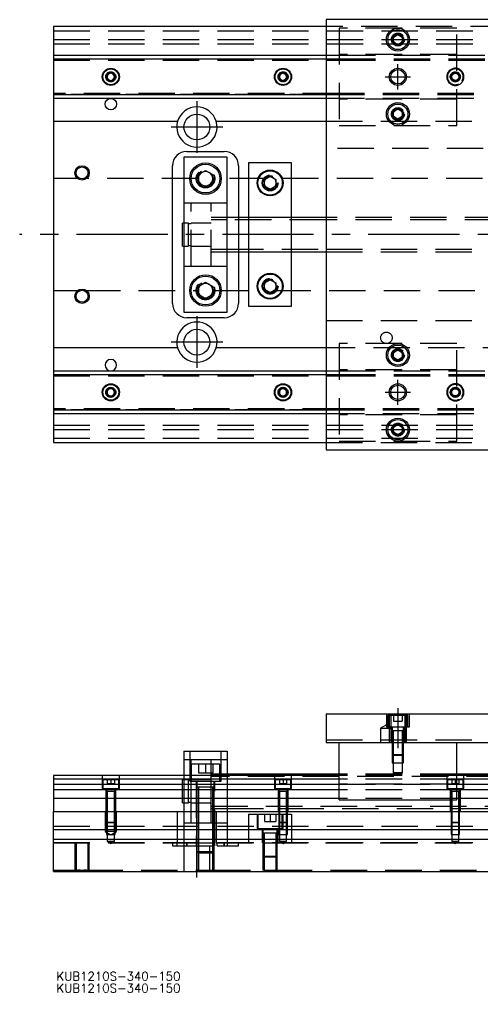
# Model space of a CAD drawing. Extents: x -12 to 519, y -264 to 77.
# Drawn here: x -11.8 to 149.5, y -264.3 to 75 of the extents above; entities that cross this region are included whole.
import ezdxf

# ---------------------------------------------------------------- set-up
doc = ezdxf.new("R2010")
doc.units = 0
doc.linetypes.add('CENTER', pattern=[50.8, 31.75, -6.35, 6.35, -6.35])
doc.linetypes.add('DASHED', pattern=[19.05, 12.7, -6.35])
doc.layers.get('0').update_dxf_attribs({"linetype": 'CONTINUOUS'})
doc.layers.add('CENTER', color=1, linetype='CENTER')
doc.styles.get("Standard").update_dxf_attribs({"font": 'txt.shx', "height": 3, "bigfont": 'bigfont.shx'})

# ---------------------------------------------------------------- blocks, each defined once
blk = doc.blocks.new('*U2')
at = {"color": 7, "linetype": 'CONTINUOUS'}
blk.add_text('KUB1210S-340-150', height=3, dxfattribs=at).set_placement((1.08, -264.26))
blk = doc.blocks.new('*U3')
at = {"color": 7, "linetype": 'CONTINUOUS'}
blk.add_text('KUB1210S-340-150', height=3, dxfattribs=at).set_placement((1.08, -260.09))

msp = doc.modelspace()

# ---------------------------------------------------------------- linework, layer by layer
at = {"color": 7, "linetype": 'CONTINUOUS'}
for p, q in [((245, 75), (95, 75)), ((95, 75), (95, -75)), ((0, 72.5), (0, 62.5)), ((95, 72.5), (0, 72.5)), ((118.5, 68.87), (120, 69.73)), ((118.5, 67.13), (118.5, 68.87)), ((120, 69.73), (121.5, 68.87)), ((121.5, 68.87), (121.5, 67.13)), ((120, 66.27), (118.5, 67.13)), ((121.5, 67.13), (120, 66.27)), ((0, 62.5), (95, 62.5)), ((0, 62.5), (0, 61.25)), ((0, 61.25), (95, 61.25)), ((0, 61.25), (0, 48.75)), ((18.75, 55.72), (20, 56.44)), ((18.75, 54.28), (18.75, 55.72)), ((20, 56.44), (21.25, 55.72)), ((21.25, 55.72), (21.25, 54.28)), ((78.75, 55.72), (80, 56.44)), ((78.75, 54.28), (78.75, 55.72)), ((80, 56.44), (81.25, 55.72)), ((81.25, 55.72), (81.25, 54.28)), ((20, 53.56), (18.75, 54.28)), ((21.25, 54.28), (20, 53.56)), ((80, 53.56), (78.75, 54.28)), ((81.25, 54.28), (80, 53.56)), ((95, 48.75), (0, 48.75)), ((0, 48.75), (0, 47.5)), ((95, 47.5), (0, 47.5)), ((0, 47.5), (0, 39.5)), ((118.5, 42.87), (120, 43.73)), ((118.5, 41.13), (118.5, 42.87)), ((120, 40.27), (118.5, 41.13)), ((120, 43.73), (121.5, 42.87)), ((121.5, 41.13), (120, 40.27)), ((121.5, 42.87), (121.5, 41.13)), ((0, 39.5), (43.29, 39.5)), ((0, 39.5), (0, -39.5)), ((56.71, 39.5), (95, 39.5)), ((46.5, 29), (59.5, 29)), ((41.5, -24), (41.5, 24)), ((45.5, 27), (45.5, -27)), ((60.5, 27), (45.5, 27)), ((60.5, -27), (60.5, 27)), ((64.5, 24), (64.5, 6)), ((68, 25), (68, 6)), ((83, 25), (68, 25)), ((83, 6), (83, 25)), ((50.5, 20.94), (53, 22.39)), ((50.5, 18.06), (50.5, 20.94)), ((53, 22.39), (55.5, 20.94)), ((55.5, 20.94), (55.5, 18.06)), ((53, 16.61), (50.5, 18.06)), ((55.5, 18.06), (53, 16.61)), ((73.5, 19.15), (75.5, 20.31)), ((73.5, 16.85), (73.5, 19.15)), ((75.5, 20.31), (77.5, 19.15)), ((77.5, 19.15), (77.5, 16.85)), ((75.5, 15.69), (73.5, 16.85)), ((77.5, 16.85), (75.5, 15.69)), ((45, 0), (45, 4)), ((45.5, 4), (45, 4)), ((95, 6), (60.5, 6)), ((45, -4), (45, 0)), ((45, -4), (45.5, -4)), ((60.5, -6), (95, -6)), ((64.5, -6), (64.5, -24)), ((68, -6), (68, -25)), ((83, -25), (83, -6)), ((50.5, -18.06), (53, -16.61)), ((53, -16.61), (55.5, -18.06)), ((73.5, -16.85), (75.5, -15.69)), ((73.5, -19.15), (73.5, -16.85)), ((75.5, -15.69), (77.5, -16.85)), ((77.5, -16.85), (77.5, -19.15)), ((50.5, -20.94), (50.5, -18.06)), ((55.5, -18.06), (55.5, -20.94)), ((75.5, -20.31), (73.5, -19.15)), ((77.5, -19.15), (75.5, -20.31)), ((53, -22.39), (50.5, -20.94)), ((55.5, -20.94), (53, -22.39)), ((45.5, -27), (60.5, -27)), ((68, -25), (83, -25)), ((59.5, -29), (46.5, -29)), ((43.29, -39.5), (0, -39.5)), ((0, -39.5), (0, -47.5)), ((95, -39.5), (56.71, -39.5)), ((118.5, -41.13), (120, -40.27)), ((120, -40.27), (121.5, -41.13)), ((118.5, -42.87), (118.5, -41.13)), ((120, -43.73), (118.5, -42.87)), ((121.5, -42.87), (120, -43.73)), ((121.5, -41.13), (121.5, -42.87)), ((0, -47.5), (95, -47.5)), ((0, -47.5), (0, -48.75)), ((0, -48.75), (95, -48.75)), ((0, -48.75), (0, -61.25)), ((18.75, -54.28), (20, -53.56)), ((18.75, -55.72), (18.75, -54.28)), ((20, -53.56), (21.25, -54.28)), ((21.25, -54.28), (21.25, -55.72)), ((78.75, -54.28), (80, -53.56)), ((78.75, -55.72), (78.75, -54.28)), ((80, -53.56), (81.25, -54.28)), ((81.25, -54.28), (81.25, -55.72)), ((20, -56.44), (18.75, -55.72)), ((21.25, -55.72), (20, -56.44)), ((80, -56.44), (78.75, -55.72)), ((81.25, -55.72), (80, -56.44)), ((95, -61.25), (0, -61.25)), ((0, -61.25), (0, -62.5)), ((95, -62.5), (0, -62.5)), ((0, -62.5), (0, -72.5)), ((118.5, -67.13), (120, -66.27)), ((118.5, -68.87), (118.5, -67.13)), ((120, -66.27), (121.5, -67.13)), ((121.5, -67.13), (121.5, -68.87)), ((120, -69.73), (118.5, -68.87)), ((121.5, -68.87), (120, -69.73)), ((0, -72.5), (95, -72.5)), ((95, -75), (245, -75)), ((95, -167.12), (245, -167.12)), ((95, -167.12), (95, -177.12)), ((95, -177.12), (245, -177.12)), ((99.5, -197.12), (99.5, -177.12)), ((140.5, -197.12), (140.5, -177.12)), ((45.5, -180.12), (45.5, -188.62)), ((45.5, -180.12), (60.5, -180.12)), ((60.5, -180.12), (60.5, -188.62)), ((0, -188.62), (0, -189.87)), ((99.5, -188.62), (0, -188.62)), ((99.5, -189.87), (0, -189.87)), ((0, -189.87), (0, -191.65)), ((99.5, -188.12), (60.5, -188.12)), ((153, -188.12), (140.5, -188.12)), ((199.5, -188.62), (140.5, -188.62)), ((199.5, -189.87), (140.5, -189.87)), ((0, -191.65), (99.5, -191.65)), ((0, -191.65), (0, -193.54)), ((140.5, -191.65), (199.5, -191.65)), ((99.5, -193.54), (0, -193.54)), ((0, -193.54), (0, -196.6)), ((0, -196.6), (0, -201.12)), ((99.5, -196.6), (0, -196.6)), ((199.5, -193.54), (140.5, -193.54)), ((199.5, -196.6), (140.5, -196.6)), ((99.5, -197.12), (140.5, -197.12)), ((0, -201.12), (340, -201.12)), ((0, -207.42), (0, -201.12)), ((0, -207.42), (340, -207.42)), ((0, -210.82), (0, -207.42)), ((0, -222.12), (0, -210.82)), ((0, -210.82), (340, -210.82)), ((0, -222.12), (340, -222.12))]:
    msp.add_line(p, q, dxfattribs=at)
at = {"color": 3, "linetype": 'DASHED'}
for p, q in [((158, 72.5), (95, 72.5)), ((140.5, 72), (99.5, 72)), ((99.5, 72), (99.5, 38)), ((140.5, 38), (140.5, 72)), ((0, 71), (340, 71)), ((0, 68), (340, 68)), ((118, 68), (118.02, 68.3)), ((0, 66.5), (340, 66.5)), ((0, 61.11), (95, 61.11)), ((0, 61.1), (99.5, 61.1)), ((95, 62.5), (99.5, 62.5)), ((95, 61.25), (99.5, 61.25)), ((95, 61.11), (99.5, 61.11)), ((140.5, 62.8), (99.5, 62.8)), ((99.5, 62.5), (165.5, 62.5)), ((99.5, 61.25), (165.5, 61.25)), ((99.5, 61.11), (165.5, 61.11)), ((99.5, 61.1), (165.5, 61.1)), ((0, 60.8), (99.5, 60.8)), ((99.5, 60.8), (165.5, 60.8)), ((18.5, 55), (18.52, 55.25)), ((81.48, 55.26), (81.5, 55)), ((138.5, 55), (138.52, 55.25)), ((138.75, 55.72), (140, 56.44)), ((138.75, 54.28), (138.75, 55.72)), ((140, 56.44), (141.25, 55.72)), ((141.25, 55.72), (141.25, 54.28)), ((140, 53.56), (138.75, 54.28)), ((141.25, 54.28), (140, 53.56)), ((99.5, 49.2), (0, 49.2)), ((99.5, 48.9), (0, 48.9)), ((95, 48.89), (0, 48.89)), ((99.5, 48.89), (95, 48.89)), ((99.5, 48.75), (95, 48.75)), ((99.5, 47.5), (95, 47.5)), ((165.5, 49.2), (99.5, 49.2)), ((165.5, 48.9), (99.5, 48.9)), ((165.5, 48.89), (99.5, 48.89)), ((165.5, 48.75), (99.5, 48.75)), ((165.5, 47.5), (99.5, 47.5)), ((140.5, 47.2), (99.5, 47.2)), ((118, 42), (118.03, 42.35)), ((95, 39.5), (162.25, 39.5)), ((99.5, 38), (140.5, 38)), ((245, 30), (95, 30)), ((9.36, 19.5), (0, 19.5)), ((50.5, 19.5), (10.64, 19.5)), ((74.1, 19.5), (55.5, 19.5)), ((55.98, 19.86), (56, 19.5)), ((73, 18), (73.01, 18.25)), ((340, 19.5), (76.9, 19.5)), ((48, 11), (45.5, 11)), ((48, -11), (48, 11)), ((55, 11), (48, 11)), ((55, -11), (55, 11)), ((60.5, 11), (55, 11)), ((47.1, 4), (45.5, 4)), ((47.1, 0), (47.1, 4)), ((48, 3.8), (47.1, 3.8)), ((55, 4), (48, 4)), ((60.5, 6), (55, 6)), ((60.5, 5.13), (55, 5.13)), ((95, 5.13), (60.5, 5.13)), ((64.5, 6), (64.5, 5.13)), ((64.5, 5.13), (64.5, -5.12)), ((68, 6), (68, 5.13)), ((68, 5.13), (68, -5.12)), ((83, 5.13), (83, 6)), ((83, -5.12), (83, 5.13)), ((156, 6), (95, 6)), ((156, 5.13), (95, 5.13)), ((47.1, -4), (47.1, 0)), ((45.5, -4), (47.1, -4)), ((47.1, -3.8), (48, -3.8)), ((48, -4), (55, -4)), ((55, -5.12), (60.5, -5.12)), ((55, -6), (60.5, -6)), ((60.5, -5.12), (95, -5.12)), ((64.5, -5.12), (64.5, -6)), ((68, -5.12), (68, -6)), ((83, -6), (83, -5.12)), ((95, -5.12), (156, -5.12)), ((95, -6), (156, -6)), ((45.5, -11), (48, -11)), ((48, -11), (55, -11)), ((55, -11), (60.5, -11)), ((0, -19.5), (9.36, -19.5)), ((10.64, -19.5), (50.5, -19.5)), ((55.5, -19.5), (74.03, -19.5)), ((55.98, -19.14), (56, -19.5)), ((76.97, -19.5), (340, -19.5)), ((77.98, -17.71), (78, -18)), ((95, -30), (245, -30)), ((162.25, -39.5), (95, -39.5)), ((140.5, -38), (99.5, -38)), ((99.5, -38), (99.5, -72)), ((140.5, -72), (140.5, -38)), ((121.97, -41.67), (122, -42)), ((140.5, -47.2), (99.5, -47.2)), ((0, -48.89), (95, -48.89)), ((0, -48.9), (99.5, -48.9)), ((0, -49.2), (99.5, -49.2)), ((95, -47.5), (99.5, -47.5)), ((95, -48.75), (99.5, -48.75)), ((95, -48.89), (99.5, -48.89)), ((99.5, -47.5), (165.5, -47.5)), ((99.5, -48.75), (165.5, -48.75)), ((99.5, -48.89), (165.5, -48.89)), ((99.5, -48.9), (165.5, -48.9)), ((99.5, -49.2), (165.5, -49.2)), ((138.75, -54.28), (140, -53.56)), ((138.75, -55.72), (138.75, -54.28)), ((140, -53.56), (141.25, -54.28)), ((141.25, -54.28), (141.25, -55.72)), ((21.48, -54.74), (21.5, -55)), ((78.5, -55), (78.52, -54.75)), ((140, -56.44), (138.75, -55.72)), ((141.25, -55.72), (140, -56.44)), ((141.48, -54.74), (141.5, -55)), ((99.5, -60.8), (0, -60.8)), ((165.5, -60.8), (99.5, -60.8)), ((99.5, -61.1), (0, -61.1)), ((95, -61.11), (0, -61.11)), ((99.5, -61.11), (95, -61.11)), ((99.5, -61.25), (95, -61.25)), ((99.5, -62.5), (95, -62.5)), ((165.5, -61.1), (99.5, -61.1)), ((165.5, -61.11), (99.5, -61.11)), ((165.5, -61.25), (99.5, -61.25)), ((165.5, -62.5), (99.5, -62.5)), ((140.5, -62.8), (99.5, -62.8)), ((0, -66.5), (340, -66.5)), ((118, -68), (118.02, -67.7)), ((0, -68), (340, -68)), ((0, -71), (340, -71)), ((95, -72.5), (158, -72.5)), ((99.5, -72), (140.5, -72)), ((116, -167.12), (116, -171.62)), ((123.5, -167.62), (116.5, -167.62)), ((116.5, -167.62), (116.5, -171.62)), ((117, -167.12), (117, -167.62)), ((117, -167.62), (117, -171.62)), ((117.5, -167.12), (117.5, -177.12)), ((118.5, -167.62), (118.5, -169.62)), ((118.5, -169.62), (120, -169.62)), ((120, -167.62), (120, -169.62)), ((120, -169.62), (121.5, -169.62)), ((121.5, -167.62), (121.5, -169.62)), ((122.5, -177.12), (122.5, -167.12)), ((123, -167.62), (123, -167.12)), ((123, -171.62), (123, -167.62)), ((123.5, -171.62), (123.5, -167.62)), ((124, -171.62), (124, -167.12)), ((116, -170.97), (114, -172.12)), ((114, -172.12), (118, -172.12)), ((114, -172.12), (114, -177.12)), ((118, -172.12), (116, -170.97)), ((116, -171.62), (124, -171.62)), ((117, -171.62), (117, -177.12)), ((117.75, -171.62), (117.75, -177.12)), ((118, -171.62), (118, -173.02)), ((118, -172.12), (118, -177.12)), ((118, -173.01), (118, -173.02)), ((118.22, -173.02), (118, -173.02)), ((118, -173.02), (118, -173.03)), ((118, -173.02), (118, -177.12)), ((121.78, -173.02), (118.22, -173.02)), ((118.35, -173.02), (118.35, -177.12)), ((121.65, -177.12), (121.65, -173.02)), ((122, -173.02), (121.78, -173.02)), ((122, -173.02), (122, -171.62)), ((122, -173.02), (122, -173.01)), ((122, -173.03), (122, -173.02)), ((122, -177.12), (122, -173.02)), ((122.25, -177.12), (122.25, -171.62)), ((123, -177.12), (123, -171.62)), ((95, -176.12), (245, -176.12)), ((118, -177.12), (118, -181.27)), ((118, -177.12), (118, -181.27)), ((118.35, -177.12), (118.35, -181.62)), ((121.65, -181.62), (121.65, -177.12)), ((122, -181.27), (122, -177.12)), ((122, -181.27), (122, -177.12)), ((48, -183.12), (45.5, -183.12)), ((47.5, -180.12), (47.5, -190.62)), ((48, -184.62), (48, -183.12)), ((55, -183.12), (48, -183.12)), ((55, -184.62), (55, -183.12)), ((60.5, -183.12), (55, -183.12)), ((58.5, -190.62), (58.5, -180.12)), ((118, -181.27), (122, -181.27)), ((118, -181.27), (118, -184.12)), ((118, -181.27), (118.35, -181.62)), ((121.65, -181.62), (118.35, -181.62)), ((118.35, -181.62), (118.35, -184.12)), ((121.65, -181.62), (122, -181.27)), ((121.65, -184.12), (121.65, -181.62)), ((122, -184.12), (122, -181.27)), ((58, -184.62), (48, -184.62)), ((48, -184.62), (48, -188.62)), ((50.5, -184.62), (50.5, -187.62)), ((53, -184.62), (53, -187.62)), ((55, -188.62), (55, -184.62)), ((55.5, -184.62), (55.5, -187.62)), ((58, -188.62), (58, -184.62)), ((118, -184.12), (122, -184.12)), ((118.35, -184.12), (118.35, -187.62)), ((121.65, -187.62), (121.65, -184.12)), ((17, -188.62), (17, -193.12)), ((23, -193.12), (23, -188.62)), ((45.5, -188.62), (45.5, -201.12)), ((48, -188.62), (48, -190.62)), ((50.5, -187.62), (53, -187.62)), ((53, -187.62), (55.5, -187.62)), ((58, -188.12), (55, -188.12)), ((55, -190.62), (55, -188.62)), ((290, -188.99), (55, -188.99)), ((60.5, -188.12), (58, -188.12)), ((58, -190.62), (58, -188.62)), ((60.5, -188.62), (60.5, -201.12)), ((77, -188.62), (77, -193.12)), ((83, -193.12), (83, -188.62)), ((140.5, -188.12), (99.5, -188.12)), ((140.5, -188.62), (99.5, -188.62)), ((140.5, -189.87), (99.5, -189.87)), ((140.5, -189.92), (99.5, -189.92)), ((121.65, -187.62), (118.35, -187.62)), ((118.35, -187.62), (120, -188.57)), ((120, -188.57), (121.65, -187.62)), ((137, -188.62), (137, -193.12)), ((143, -193.12), (143, -188.62)), ((17, -193.12), (23, -193.12)), ((22.75, -190.12), (17.25, -190.12)), ((17.25, -190.12), (17.25, -193.12)), ((18.25, -193.12), (18.25, -201.12)), ((18.5, -193.12), (18.5, -194.12)), ((18.75, -190.12), (18.75, -191.42)), ((18.75, -191.42), (20, -191.42)), ((20, -190.12), (20, -191.42)), ((20, -191.42), (21.25, -191.42)), ((21.25, -190.12), (21.25, -191.42)), ((21.5, -194.12), (21.5, -193.12)), ((21.75, -201.12), (21.75, -193.12)), ((22.75, -193.12), (22.75, -190.12)), ((45, -198.12), (45, -190.12)), ((45.5, -190.12), (45, -190.12)), ((47.1, -190.12), (45.5, -190.12)), ((47.1, -198.12), (47.1, -190.12)), ((48, -190.32), (47.1, -190.32)), ((47.5, -190.62), (58.5, -190.62)), ((55, -190.12), (48, -190.12)), ((48, -194.12), (48, -190.62)), ((49.75, -190.62), (49.75, -213.12)), ((50, -190.62), (50, -192.62)), ((50.35, -192.62), (50, -192.62)), ((50, -192.62), (50, -192.62)), ((50, -192.62), (50, -201.12)), ((50, -192.62), (50, -192.62)), ((55.65, -192.62), (50.35, -192.62)), ((50.5, -192.62), (50.5, -201.12)), ((55, -192.62), (55, -190.62)), ((55, -194.12), (55, -192.62)), ((55.5, -201.12), (55.5, -192.62)), ((56, -192.62), (55.65, -192.62)), ((56, -192.62), (56, -190.62)), ((56, -201.12), (56, -192.62)), ((56, -192.62), (56, -192.62)), ((56, -192.62), (56, -192.62)), ((56.25, -213.12), (56.25, -190.62)), ((77, -193.12), (83, -193.12)), ((82.75, -190.12), (77.25, -190.12)), ((77.25, -190.12), (77.25, -193.12)), ((78.25, -193.12), (78.25, -201.12)), ((78.5, -193.12), (78.5, -194.12)), ((78.75, -190.12), (78.75, -191.42)), ((78.75, -191.42), (80, -191.42)), ((80, -190.12), (80, -191.42)), ((80, -191.42), (81.25, -191.42)), ((81.25, -190.12), (81.25, -191.42)), ((81.5, -194.12), (81.5, -193.12)), ((81.75, -201.12), (81.75, -193.12)), ((82.75, -193.12), (82.75, -190.12)), ((140.5, -191.62), (99.5, -191.62)), ((99.5, -191.65), (140.5, -191.65)), ((137, -193.12), (143, -193.12)), ((142.75, -190.12), (137.25, -190.12)), ((137.25, -190.12), (137.25, -193.12)), ((138.25, -193.12), (138.25, -201.12)), ((138.5, -193.12), (138.5, -194.12)), ((138.75, -190.12), (138.75, -191.42)), ((138.75, -191.42), (140, -191.42)), ((140, -190.12), (140, -191.42)), ((140, -191.42), (141.25, -191.42)), ((141.25, -190.12), (141.25, -191.42)), ((141.5, -194.12), (141.5, -193.12)), ((141.75, -201.12), (141.75, -193.12)), ((142.75, -193.12), (142.75, -190.12)), ((18.5, -194.11), (18.5, -194.12)), ((18.62, -194.12), (18.5, -194.12)), ((18.5, -194.12), (18.5, -201.12)), ((18.5, -194.12), (18.5, -194.12)), ((20, -194.12), (18.62, -194.12)), ((18.75, -194.12), (18.75, -201.12)), ((21.38, -194.12), (20, -194.12)), ((21.25, -201.12), (21.25, -194.12)), ((21.5, -194.12), (21.38, -194.12)), ((21.5, -194.12), (21.5, -194.11)), ((21.5, -201.12), (21.5, -194.12)), ((21.5, -194.12), (21.5, -194.12)), ((48, -201.12), (48, -194.12)), ((55, -201.12), (55, -194.12)), ((78.5, -194.11), (78.5, -194.12)), ((78.62, -194.12), (78.5, -194.12)), ((78.5, -194.12), (78.5, -201.12)), ((78.5, -194.12), (78.5, -194.12)), ((80, -194.12), (78.62, -194.12)), ((78.75, -194.12), (78.75, -201.12)), ((81.38, -194.12), (80, -194.12)), ((81.25, -201.12), (81.25, -194.12)), ((81.5, -194.12), (81.38, -194.12)), ((81.5, -194.12), (81.5, -194.11)), ((81.5, -201.12), (81.5, -194.12)), ((81.5, -194.12), (81.5, -194.12)), ((140.5, -193.54), (99.5, -193.54)), ((140.5, -196.6), (99.5, -196.6)), ((140.5, -196.62), (99.5, -196.62)), ((138.5, -194.11), (138.5, -194.12)), ((138.62, -194.12), (138.5, -194.12)), ((138.5, -194.12), (138.5, -201.12)), ((138.5, -194.12), (138.5, -194.12)), ((140, -194.12), (138.62, -194.12)), ((138.75, -194.12), (138.75, -201.12)), ((141.38, -194.12), (140, -194.12)), ((141.25, -201.12), (141.25, -194.12)), ((141.5, -194.12), (141.38, -194.12)), ((141.5, -194.12), (141.5, -194.11)), ((141.5, -201.12), (141.5, -194.12)), ((141.5, -194.12), (141.5, -194.12)), ((45, -198.12), (45.5, -198.12)), ((45.5, -198.12), (47.1, -198.12)), ((47.1, -197.92), (48, -197.92)), ((48, -198.12), (50, -198.12)), ((50, -198.12), (50.5, -198.12)), ((50.5, -198.12), (55, -198.12)), ((55, -199.24), (290, -199.24)), ((55, -200.12), (55.5, -200.12)), ((55.5, -200.12), (56, -200.12)), ((56, -200.12), (60.5, -200.12)), ((60.5, -200.12), (78.5, -200.12)), ((78.5, -200.12), (78.75, -200.12)), ((78.75, -200.12), (81.25, -200.12)), ((81.25, -200.12), (81.5, -200.12)), ((81.5, -200.12), (153, -200.12)), ((18, -201.12), (18, -208.12)), ((18.5, -201.12), (18.5, -204.87)), ((18.5, -201.12), (18.5, -204.87)), ((18.75, -201.12), (18.75, -205.12)), ((21.25, -205.12), (21.25, -201.12)), ((21.5, -204.87), (21.5, -201.12)), ((21.5, -204.87), (21.5, -201.12)), ((22, -208.12), (22, -201.12)), ((43.29, -212.12), (43.29, -201.12)), ((45.5, -201.12), (45.5, -207.42)), ((48, -205.12), (48, -201.12)), ((50, -201.12), (50, -207.42)), ((50.5, -201.12), (50.5, -207.42)), ((55, -205.12), (55, -201.12)), ((55.5, -207.42), (55.5, -201.12)), ((56, -207.42), (56, -201.12)), ((56.71, -201.12), (56.71, -212.12)), ((60.5, -201.12), (60.5, -207.42)), ((68, -202.12), (68, -207.42)), ((68, -202.12), (78.5, -202.12)), ((71, -202.12), (71, -207.12)), ((71.25, -202.12), (71.25, -207.12)), ((73.5, -202.12), (73.5, -204.62)), ((75.5, -202.12), (75.5, -204.62)), ((77.5, -202.12), (77.5, -204.62)), ((78.5, -201.12), (78.5, -204.87)), ((78.5, -201.12), (78.5, -204.87)), ((78.5, -202.12), (78.75, -202.12)), ((78.75, -201.12), (78.75, -205.12)), ((78.75, -202.12), (81.25, -202.12)), ((79.75, -205.12), (79.75, -202.12)), ((80, -207.12), (80, -202.12)), ((81.25, -205.12), (81.25, -201.12)), ((81.25, -202.12), (81.5, -202.12)), ((81.5, -204.87), (81.5, -201.12)), ((81.5, -204.87), (81.5, -201.12)), ((81.5, -202.12), (83, -202.12)), ((83, -202.12), (83, -207.42)), ((138.5, -201.12), (138.5, -204.87)), ((138.5, -201.12), (138.5, -204.87)), ((138.75, -201.12), (138.75, -205.12)), ((141.25, -205.12), (141.25, -201.12)), ((141.5, -204.87), (141.5, -201.12)), ((141.5, -204.87), (141.5, -201.12)), ((0, -206.27), (340, -206.27)), ((18.5, -204.87), (21.5, -204.87)), ((18.5, -204.87), (18.5, -207.42)), ((18.5, -204.87), (18.75, -205.12)), ((21.25, -205.12), (18.75, -205.12)), ((18.75, -205.12), (18.75, -209.12)), ((21.25, -205.12), (21.5, -204.87)), ((21.25, -209.12), (21.25, -205.12)), ((21.5, -207.42), (21.5, -204.87)), ((45.5, -205.12), (48, -205.12)), ((48, -205.12), (50, -205.12)), ((50, -205.12), (50.5, -205.12)), ((50.5, -205.12), (55, -205.12)), ((55, -205.12), (60.5, -205.12)), ((73.5, -204.62), (75.5, -204.62)), ((75.5, -204.62), (77.5, -204.62)), ((78.5, -204.87), (81.5, -204.87)), ((78.5, -204.87), (78.5, -207.42)), ((78.5, -204.87), (78.75, -205.12)), ((81.25, -205.12), (78.75, -205.12)), ((78.75, -205.12), (78.75, -209.12)), ((79.75, -207.12), (79.75, -205.12)), ((81.25, -205.12), (81.5, -204.87)), ((81.25, -209.12), (81.25, -205.12)), ((81.5, -207.42), (81.5, -204.87)), ((138.5, -204.87), (141.5, -204.87)), ((138.5, -204.87), (138.5, -207.42)), ((138.5, -204.87), (138.75, -205.12)), ((141.25, -205.12), (138.75, -205.12)), ((138.75, -205.12), (138.75, -209.12)), ((141.25, -205.12), (141.5, -204.87)), ((141.25, -209.12), (141.25, -205.12)), ((141.5, -207.42), (141.5, -204.87)), ((22, -208.12), (18, -208.12)), ((18, -208.12), (20, -209.27)), ((18.5, -207.42), (18.5, -209.12)), ((18.5, -209.12), (21.5, -209.12)), ((18.75, -209.12), (18.75, -211.62)), ((20, -209.27), (22, -208.12)), ((21.25, -211.62), (21.25, -209.12)), ((21.5, -209.12), (21.5, -207.42)), ((45.5, -207.42), (45.5, -210.82)), ((50, -207.42), (50, -210.82)), ((50.5, -207.42), (50.5, -210.82)), ((55.5, -210.82), (55.5, -207.42)), ((56, -210.82), (56, -207.42)), ((60.5, -207.42), (60.5, -210.82)), ((68, -207.42), (68, -210.82)), ((71, -207.12), (80, -207.12)), ((72.75, -207.12), (72.75, -212.12)), ((73, -207.12), (73, -207.42)), ((73, -207.42), (73, -208.72)), ((73, -208.71), (73, -208.72)), ((73.26, -208.72), (73, -208.72)), ((73, -208.72), (73, -210.82)), ((73, -208.72), (73, -208.72)), ((77.74, -208.72), (73.26, -208.72)), ((73.4, -208.72), (73.4, -210.82)), ((77.6, -210.82), (77.6, -208.72)), ((78, -208.72), (77.74, -208.72)), ((78, -207.42), (78, -207.12)), ((78, -208.72), (78, -207.42)), ((78, -208.72), (78, -208.71)), ((78, -210.82), (78, -208.72)), ((78, -208.72), (78, -208.72)), ((78.25, -212.12), (78.25, -207.12)), ((78.5, -207.42), (78.5, -209.12)), ((78.5, -209.12), (81.5, -209.12)), ((78.75, -209.12), (78.75, -211.62)), ((81.25, -211.62), (81.25, -209.12)), ((81.5, -209.12), (81.5, -207.42)), ((83, -207.42), (83, -210.82)), ((138.5, -207.42), (138.5, -209.12)), ((138.5, -209.12), (141.5, -209.12)), ((138.75, -209.12), (138.75, -211.62)), ((141.25, -211.62), (141.25, -209.12)), ((141.5, -209.12), (141.5, -207.42)), ((0, -211.97), (340, -211.97)), ((0, -212.12), (43.29, -212.12)), ((7.5, -212.12), (7.5, -222.12)), ((7.9, -212.12), (7.9, -222.12)), ((12.1, -222.12), (12.1, -212.12)), ((12.5, -222.12), (12.5, -212.12)), ((21.25, -211.62), (18.75, -211.62)), ((18.75, -211.62), (20, -212.34)), ((20, -212.34), (21.25, -211.62)), ((41.5, -212.12), (41.5, -213.12)), ((41.5, -213.12), (43, -213.12)), ((43, -212.12), (57, -212.12)), ((43, -212.12), (43, -213.12)), ((43, -213.12), (57, -213.12)), ((43, -213.12), (57, -213.12)), ((43.29, -212.12), (56.71, -212.12)), ((45.5, -210.82), (45.5, -212.12)), ((45.5, -212.12), (45.5, -213.12)), ((45.5, -213.12), (45.5, -222.12)), ((46.5, -213.12), (46.5, -212.12)), ((46.5, -212.12), (46.5, -213.12)), ((50, -210.82), (50, -212.12)), ((50, -212.12), (50, -213.12)), ((50, -213.12), (50, -215.12)), ((50, -213.12), (50, -215.12)), ((50.5, -210.82), (50.5, -212.12)), ((50.5, -212.12), (50.5, -213.12)), ((50.5, -213.12), (55.5, -213.12)), ((50.5, -213.12), (50.5, -215.62)), ((54.5, -222.12), (54.5, -213.12)), ((55.5, -212.12), (55.5, -210.82)), ((55.5, -213.12), (55.5, -212.12)), ((55.5, -215.62), (55.5, -213.12)), ((56, -212.12), (56, -210.82)), ((56, -213.12), (56, -212.12)), ((56, -215.12), (56, -213.12)), ((56, -215.12), (56, -213.12)), ((56.71, -212.12), (283.29, -212.12)), ((57, -213.12), (57, -212.12)), ((57, -213.12), (59.5, -213.12)), ((59.5, -212.12), (59.5, -213.12)), ((59.5, -213.12), (59.5, -212.12)), ((59.5, -213.12), (64.5, -213.12)), ((60.5, -210.82), (60.5, -213.12)), ((64.5, -213.12), (64.5, -212.12)), ((68, -210.82), (68, -212.12)), ((73, -210.82), (73, -212.12)), ((73, -212.12), (73, -216.72)), ((73, -212.12), (73, -216.72)), ((73.4, -210.82), (73.4, -212.12)), ((73.4, -212.12), (77.6, -212.12)), ((73.4, -212.12), (73.4, -217.12)), ((77.6, -212.12), (77.6, -210.82)), ((77.6, -217.12), (77.6, -212.12)), ((78, -212.12), (78, -210.82)), ((78, -216.72), (78, -212.12)), ((78, -216.72), (78, -212.12)), ((81.25, -211.62), (78.75, -211.62)), ((78.75, -211.62), (80, -212.34)), ((80, -212.34), (81.25, -211.62)), ((83, -210.82), (83, -212.12)), ((141.25, -211.62), (138.75, -211.62)), ((138.75, -211.62), (140, -212.34)), ((140, -212.34), (141.25, -211.62)), ((50, -215.12), (56, -215.12)), ((50, -215.12), (50, -221.62)), ((50, -215.12), (50.5, -215.62)), ((55.5, -215.62), (50.5, -215.62)), ((50.5, -215.62), (50.5, -221.62)), ((55.5, -215.62), (56, -215.12)), ((55.5, -221.62), (55.5, -215.62)), ((56, -221.62), (56, -215.12)), ((73, -216.72), (78, -216.72)), ((73, -216.72), (73, -221.62)), ((73, -216.72), (73.4, -217.12)), ((77.6, -217.12), (73.4, -217.12)), ((73.4, -217.12), (73.4, -221.62)), ((77.6, -217.12), (78, -216.72)), ((77.6, -221.62), (77.6, -217.12)), ((78, -221.62), (78, -216.72)), ((0, -221.62), (8.5, -221.62)), ((9.36, -221.62), (8.5, -221.62)), ((8.5, -222.12), (8.5, -221.62)), ((8.5, -221.62), (9.36, -221.62)), ((9.36, -221.62), (10.64, -221.62)), ((9.36, -221.62), (9.36, -222.12)), ((11.5, -221.62), (10.64, -221.62)), ((10.64, -222.12), (10.64, -221.62)), ((10.64, -221.62), (11.5, -221.62)), ((11.5, -221.62), (11.5, -222.12)), ((11.5, -221.62), (50, -221.62)), ((50, -222.12), (50, -221.62)), ((50.5, -221.62), (50, -221.62)), ((50, -221.62), (50.5, -221.62)), ((50.5, -221.62), (55.5, -221.62)), ((50.5, -221.62), (50.5, -222.12)), ((56, -221.62), (55.5, -221.62)), ((55.5, -222.12), (55.5, -221.62)), ((55.5, -221.62), (56, -221.62)), ((56, -221.62), (56, -222.12)), ((56, -221.62), (73.5, -221.62)), ((73.5, -221.62), (73, -221.62)), ((73.5, -222.12), (73.5, -221.62)), ((73.5, -221.62), (74.03, -221.62)), ((74.03, -221.62), (76.97, -221.62)), ((74.03, -221.62), (74.03, -222.12)), ((76.97, -222.12), (76.97, -221.62)), ((76.97, -221.62), (77.5, -221.62)), ((78, -221.62), (77.5, -221.62)), ((77.5, -221.62), (77.5, -222.12)), ((77.5, -221.62), (340, -221.62))]:
    msp.add_line(p, q, dxfattribs=at)
at = {"color": 7, "linetype": 'CONTINUOUS'}
for centre, radius in [((120, 68), 4), ((120, 68), 3.5), ((20, 55), 3), ((20, 55), 2.75), ((80, 55), 3), ((80, 55), 2.75), ((120, 55), 2.5), ((20, 45.5), 2), ((120, 42), 4), ((120, 42), 3.5), ((50, 37.5), 4.5), ((53, 19.5), 5.5), ((53, 19.5), 5), ((10, 21.5), 2.1), ((75.5, 18), 4.5), ((75.5, 18), 4.25), ((75.5, -18), 4.5), ((53, -19.5), 5.5), ((53, -19.5), 5), ((75.5, -18), 4.25), ((10, -21.5), 2.1), ((50, -37.5), 4.5), ((120, -42), 4), ((120, -42), 3.5), ((20, -55), 3), ((20, -55), 2.75), ((80, -55), 3), ((80, -55), 2.75), ((120, -55), 2.5), ((120, -68), 4), ((120, -68), 3.5)]:
    msp.add_circle(centre, radius, dxfattribs=at)
at = {"color": 3, "linetype": 'DASHED'}
for centre, radius in [((120, 68), 2.25), ((120, 68), 2), ((20, 55), 1.75), ((20, 55), 1.5), ((80, 55), 1.75), ((80, 55), 1.5), ((140, 55), 1.75), ((140, 55), 1.5), ((140, 55), 1.25), ((120, 42), 2.25), ((120, 42), 2), ((53, 19.5), 3.25), ((53, 19.5), 3), ((75.5, 18), 2.75), ((75.5, 18), 2.5), ((53, -19.5), 3.25), ((53, -19.5), 3), ((75.5, -18), 2.75), ((75.5, -18), 2.5), ((116, -36), 2), ((120, -42), 2.25), ((120, -42), 2), ((20, -55), 1.75), ((20, -55), 1.5), ((80, -55), 1.75), ((80, -55), 1.5), ((140, -55), 1.75), ((140, -55), 1.5), ((140, -55), 1.25), ((120, -68), 2.25), ((120, -68), 2)]:
    msp.add_circle(centre, radius, dxfattribs=at)
at = {"color": 3, "linetype": 'CONTINUOUS'}
for centre, radius in [((120, 55), 3), ((10, 21.5), 2.5), ((10, -21.5), 2.5), ((120, -55), 3)]:
    msp.add_circle(centre, radius, dxfattribs=at)
at = {"color": 7, "linetype": 'CONTINUOUS'}
for centre, radius, start, end in [((120, 68), 1.65, 155.38, 180), ((120, 68), 1.65, 180, 204.62), ((120, 68), 1.65, 144.62, 155.38), ((120, 68), 1.65, 95.38, 144.62), ((120, 68), 1.65, 84.62, 95.38), ((120, 68), 1.65, 35.38, 84.62), ((120, 68), 1.65, 24.62, 35.38), ((120, 68), 1.65, 335.38, 24.62), ((120, 68), 1.65, 204.62, 215.38), ((120, 68), 1.65, 215.38, 264.62), ((120, 68), 1.65, 264.62, 275.38), ((120, 68), 1.65, 275.38, 324.62), ((120, 68), 1.65, 324.62, 335.38), ((20, 55), 1.25, 120, 180), ((20, 55), 1.25, 180, 240), ((20, 55), 1.25, 60, 120), ((20, 55), 1.25, 0, 60), ((20, 55), 1.25, 300, 0), ((80, 55), 1.25, 120, 180), ((80, 55), 1.25, 180, 240), ((80, 55), 1.25, 60, 120), ((80, 55), 1.25, 0, 60), ((80, 55), 1.25, 300, 0), ((20, 55), 1.25, 240, 300), ((80, 55), 1.25, 240, 300), ((50, 37.5), 7, 16.6015, 163.3985), ((120, 42), 1.65, 155.38, 180), ((120, 42), 1.65, 180, 204.62), ((120, 42), 1.65, 144.62, 155.38), ((120, 42), 1.65, 204.62, 215.38), ((120, 42), 1.65, 95.38, 144.62), ((120, 42), 1.65, 215.38, 264.62), ((120, 42), 1.65, 84.62, 95.38), ((120, 42), 1.65, 35.38, 84.62), ((120, 42), 1.65, 275.38, 324.62), ((120, 42), 1.65, 24.62, 35.38), ((120, 42), 1.65, 324.62, 335.38), ((120, 42), 1.65, 335.38, 24.62), ((50, 37.5), 7, 163.3985, 16.6015), ((120, 42), 1.65, 264.62, 275.38), ((46.5, 24), 5, 90, 180), ((59.5, 24), 5, 0, 90), ((53, 19.5), 2.5, 120, 180), ((53, 19.5), 2.5, 60, 120), ((53, 19.5), 2.5, 0, 60), ((53, 19.5), 2.5, 180, 240), ((53, 19.5), 2.5, 240, 300), ((53, 19.5), 2.5, 300, 0), ((75.5, 18), 2.1, 162.2472, 180), ((75.5, 18), 2.1, 180, 197.7528), ((75.5, 18), 2.1, 137.7528, 162.2472), ((75.5, 18), 2.1, 197.7528, 222.2472), ((75.5, 18), 2.1, 102.2472, 137.7528), ((75.5, 18), 2.1, 77.7528, 102.2472), ((75.5, 18), 2.1, 42.2472, 77.7528), ((75.5, 18), 2.1, 17.7528, 42.2472), ((75.5, 18), 2.1, 317.7528, 342.2472), ((75.5, 18), 2.1, 342.2472, 17.7528), ((75.5, 18), 2.1, 222.2472, 257.7528), ((75.5, 18), 2.1, 257.7528, 282.2472), ((75.5, 18), 2.1, 282.2472, 317.7528), ((75.5, -18), 2.1, 137.7528, 162.2472), ((75.5, -18), 2.1, 102.2472, 137.7528), ((75.5, -18), 2.1, 77.7528, 102.2472), ((75.5, -18), 2.1, 42.2472, 77.7528), ((75.5, -18), 2.1, 17.7528, 42.2472), ((53, -19.5), 2.5, 120, 180), ((53, -19.5), 2.5, 180, 240), ((53, -19.5), 2.5, 60, 120), ((53, -19.5), 2.5, 0, 60), ((53, -19.5), 2.5, 300, 0), ((75.5, -18), 2.1, 162.2472, 180), ((75.5, -18), 2.1, 180, 197.7528), ((75.5, -18), 2.1, 197.7528, 222.2472), ((75.5, -18), 2.1, 222.2472, 257.7528), ((75.5, -18), 2.1, 257.7528, 282.2472), ((75.5, -18), 2.1, 282.2472, 317.7528), ((75.5, -18), 2.1, 317.7528, 342.2472), ((75.5, -18), 2.1, 342.2472, 17.7528), ((53, -19.5), 2.5, 240, 300), ((46.5, -24), 5, 180, 270), ((59.5, -24), 5, 270, 0), ((50, -37.5), 7, 343.3985, 196.6015), ((50, -37.5), 7, 196.6015, 343.3985), ((120, -42), 1.65, 95.38, 144.62), ((120, -42), 1.65, 84.62, 95.38), ((120, -42), 1.65, 35.38, 84.62), ((20, -45.5), 2, 90, 270), ((20, -45.5), 2, 270, 90), ((120, -42), 1.65, 155.38, 180), ((120, -42), 1.65, 180, 204.62), ((120, -42), 1.65, 144.62, 155.38), ((120, -42), 1.65, 204.62, 215.38), ((120, -42), 1.65, 215.38, 264.62), ((120, -42), 1.65, 264.62, 275.38), ((120, -42), 1.65, 275.38, 324.62), ((120, -42), 1.65, 24.62, 35.38), ((120, -42), 1.65, 324.62, 335.38), ((120, -42), 1.65, 335.38, 24.62), ((20, -55), 1.25, 120, 180), ((20, -55), 1.25, 60, 120), ((20, -55), 1.25, 0, 60), ((80, -55), 1.25, 120, 180), ((80, -55), 1.25, 60, 120), ((80, -55), 1.25, 0, 60), ((20, -55), 1.25, 180, 240), ((20, -55), 1.25, 240, 300), ((20, -55), 1.25, 300, 0), ((80, -55), 1.25, 180, 240), ((80, -55), 1.25, 240, 300), ((80, -55), 1.25, 300, 0), ((120, -68), 1.65, 155.38, 180), ((120, -68), 1.65, 144.62, 155.38), ((120, -68), 1.65, 95.38, 144.62), ((120, -68), 1.65, 84.62, 95.38), ((120, -68), 1.65, 35.38, 84.62), ((120, -68), 1.65, 24.62, 35.38), ((120, -68), 1.65, 335.38, 24.62), ((120, -68), 1.65, 180, 204.62), ((120, -68), 1.65, 204.62, 215.38), ((120, -68), 1.65, 215.38, 264.62), ((120, -68), 1.65, 264.62, 275.38), ((120, -68), 1.65, 275.38, 324.62), ((120, -68), 1.65, 324.62, 335.38)]:
    msp.add_arc(centre, radius, start, end, dxfattribs=at)
at = {"color": 3, "linetype": 'DASHED'}
for centre, radius, start, end in [((140, 55), 3, 90, 326.4427), ((140, 55), 2.75, 31.0388, 328.9612), ((140, 55), 3, 33.5573, 90), ((140, 55), 2.75, 16.8991, 31.0388), ((140, 55), 3, 22.3316, 33.5573), ((140, 55), 2.75, 0, 16.8991), ((140, 55), 2.75, 343.1009, 0), ((140, 55), 3, 337.6684, 22.3316), ((140, 55), 2.75, 328.9612, 343.1009), ((140, 55), 3, 326.4427, 337.6684), ((140, -55), 3, 90, 326.4427), ((140, -55), 2.75, 31.0388, 328.9612), ((140, -55), 3, 33.5573, 90), ((140, -55), 2.75, 16.8991, 31.0388), ((140, -55), 3, 22.3316, 33.5573), ((140, -55), 2.75, 0, 16.8991), ((140, -55), 3, 337.6684, 22.3316), ((140, -55), 2.75, 328.9612, 343.1009), ((140, -55), 3, 326.4427, 337.6684), ((140, -55), 2.75, 343.1009, 0)]:
    msp.add_arc(centre, radius, start, end, dxfattribs=at)
at = {"layer": 'CENTER', "color": 1, "linetype": 'CENTER'}
for p, q in [((120, 50.6), (120, 59.4)), ((115.6, 55), (124.4, 55)), ((50, 46.5), (50, 28.5)), ((59, 37.5), (41, 37.5)), ((395.44, 0), (-11.8, 0)), ((50, -28.5), (50, -46.5)), ((59, -37.5), (41, -37.5)), ((120, -59.4), (120, -50.6)), ((115.6, -55), (124.4, -55)), ((120, -165.12), (120, -179.12)), ((50, -224.12), (50, -199.12))]:
    msp.add_line(p, q, dxfattribs=at)

# ---------------------------------------------------------------- block references
at = {"color": 7, "linetype": 'CONTINUOUS'}
for name in ['*U3', '*U2']:
    msp.add_blockref(name, (0, 0), dxfattribs=at)

doc.saveas('drawing.dxf')
